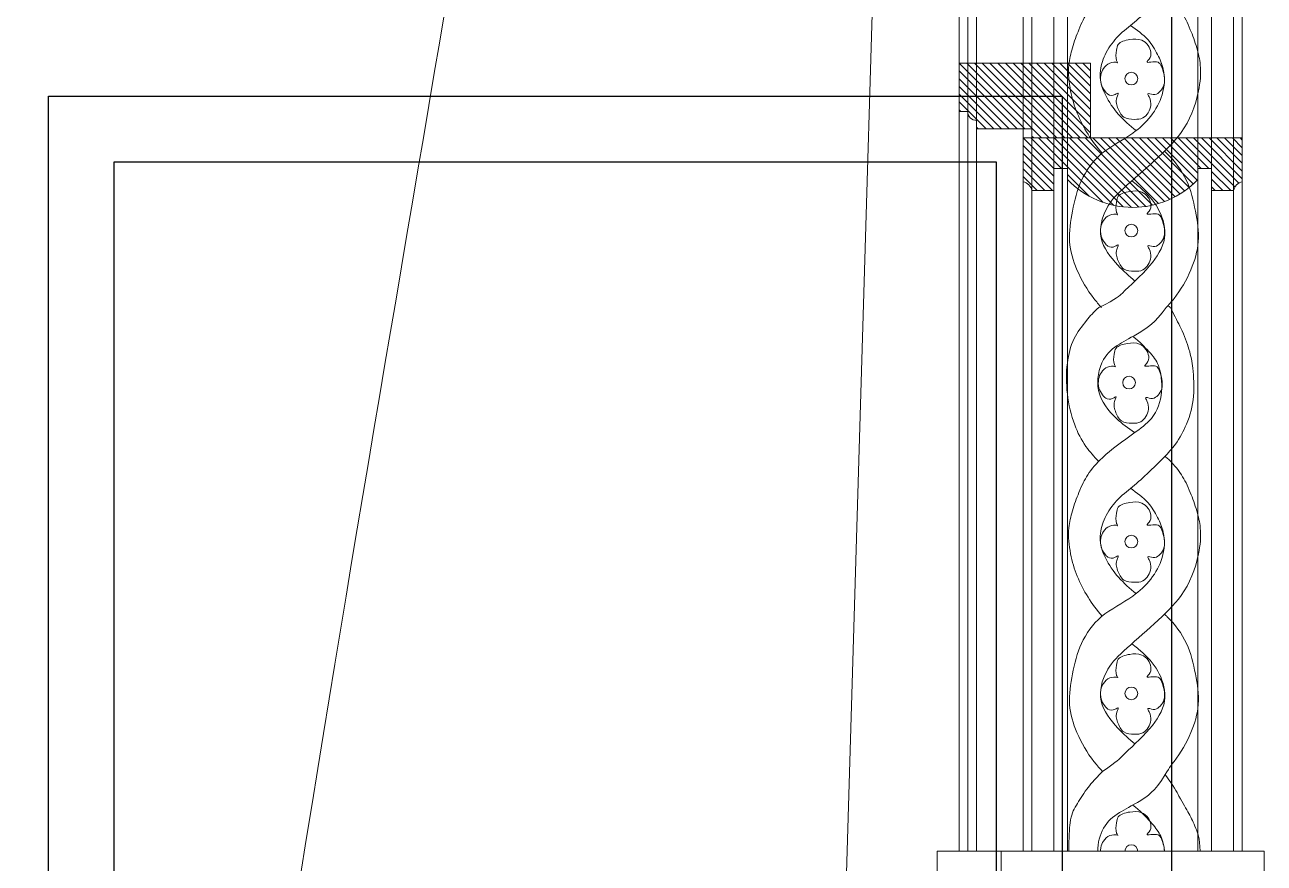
# Model space of a CAD drawing. Header units: millimetres. Extents: x -10942 to 92711, y -16583 to 30009.
# Drawn here: x 62873 to 63439, y 19062 to 19444 of the extents above; entities that cross this region are included whole.
import ezdxf
from ezdxf.lldxf.tags import DXFTag

# ---------------------------------------------------------------- set-up
doc = ezdxf.new("R2010")
doc.units = ezdxf.units.MM
doc.header["$LTSCALE"] = 1000
doc.header["$MEASUREMENT"] = 0
for name, color, linetype in [('8', 8, 'Continuous'), ('Layer3', 3, 'Continuous'), ('WOOD', 23, 'Continuous'), ('WOOD 01', 34, 'Continuous'), ('WOOD 02', 32, 'Continuous')]:
    doc.layers.add(name, color=color, linetype=linetype)
for name, color, linetype, lineweight in [('Bronze', 40, 'Continuous', 0), ('Fabric', 253, 'Continuous', 0), ('WOOD HATCH', 32, 'Continuous', 5)]:
    doc.layers.add(name, color=color, linetype=linetype, lineweight=lineweight)
tags = doc.linetypes.add('DASHED2', pattern=[0.375, 0.25, -0.125]).pattern_tags.tags
tags[6:7] = [DXFTag(74, 4), DXFTag(75, 0), DXFTag(340, '0'), DXFTag(46, 1.0), DXFTag(50, 0.0), DXFTag(44, 0.0), DXFTag(45, 0.0)]
tags[4:5] = [DXFTag(74, 4), DXFTag(75, 0), DXFTag(340, '0'), DXFTag(46, 1.0), DXFTag(50, 0.0), DXFTag(44, 0.0), DXFTag(45, 0.0)]

# ---------------------------------------------------------------- blocks, each defined once
blk = doc.blocks.new('curtain elev1')
at = {"layer": 'Fabric', "lineweight": 0, "elevation": -3.093282812e-07}
blk.add_lwpolyline([(322600.2774399886, -10302.94017976656), (322570.9146410378, -9320.325752988007)], dxfattribs=at)
at = {"layer": 'Fabric', "lineweight": 0}
blk.add_open_spline([(322700.9574668032, -9244.151908760048, -4.913629039e-07), (322756.3333984412, -9659.983587393712, -3.093282812e-07), (322807.0130588003, -9895.733162155186, -3.093282812e-07), (322867.3404993116, -10296.69338698058, -3.093282812e-07), (322846.1494206972, -10297.83991951137, -3.093282812e-07), (322766.8995765795, -10298.53301043421, -3.093282812e-07), (322694.3407450815, -10298.11977816329, -3.093282812e-07), (322628.8033541325, -10297.49843368718, -3.093282812e-07), (322598.6225769172, -10301.52603055962, -3.093282812e-07), (322602.0264119213, -10312.09968631649, -3.093282812e-07), (322639.6281105431, -10322.02464036595, -3.093282812e-07), (322679.7409658686, -10328.02275060679, -3.093282812e-07), (322724.4592383603, -10341.12412469717, -3.093282812e-07), (322697.8776834765, -10355.64379176342, -3.093282812e-07), (322632.238760469, -10365.42797267536, -3.093282812e-07), (322569.8417278191, -10371.16827148, -3.093282812e-07), (322525.3023532197, -10374.160020881, -3.093282812e-07)], degree=3, knots=[209.2582268061294, 209.2582268061294, 209.2582268061294, 209.2582268061294, 1067.803272964787, 1090.343365610358, 1101.041024021498, 1124.788132210051, 1253.632328016162, 1281.505184158135, 1291.979189716608, 1296.935289995857, 1312.11597244996, 1346.838143242729, 1377.534104206614, 1387.571300347537, 1425.177123351313, 1520.355421229272, 1520.355421229272, 1520.355421229272, 1520.355421229272], dxfattribs=at)
blk = doc.blocks.new('brass accent')
at = {"layer": 'Bronze', "lineweight": 0}
for centre in [(317084.5234705814, 114606.8485666256, 1.2598110122e-06), (317084.5234705814, 114537.5405010424, 1.2598110122e-06), (317083.4997323146, 114468.2023060903, 1.2598110122e-06), (317084.5234705814, 114395.6507614749, 1.2598110122e-06), (317084.5234705814, 114326.3426958916, 1.2598110122e-06)]:
    blk.add_circle(centre, 2.898009708298863, dxfattribs=at)
blk.add_arc((317084.5234705814, 114254.4073676024, 1.2598110122e-06), 2.898009708298863, 0, 180, dxfattribs=at)
for points, knots in [([(317078.3312547353, 114614.0584139814, 1.2598110122e-06), (317078.3101580086, 114614.0665411002, 1.2598110122e-06), (317077.2002579946, 114614.4828643714, 1.2598110122e-06), (317074.4399519634, 114614.288459141, 1.2598110122e-06), (317071.7074819464, 114611.7317553676, 1.2598110122e-06), (317070.3408806365, 114608.2019555968, 1.2598110122e-06), (317070.4364355391, 114604.4186868204, 1.2598110122e-06), (317072.0216282937, 114601.5869501946, 1.2598110122e-06), (317074.0389716447, 114599.2082492207, 1.2598110122e-06), (317076.3535760635, 114598.9490620277, 1.2598110122e-06), (317079.0198613662, 114600.8252941264, 1.2598110122e-06), (317077.1749952852, 114597.2235432791, 1.2598110122e-06), (317078.0340037853, 114593.9519200298, 1.2598110122e-06), (317080.4580296645, 114588.4870143259, 1.2598110122e-06), (317085.59301186, 114588.2169472849, 1.2598110122e-06), (317089.8625636372, 114588.3365091067, 1.2598110122e-06), (317093.2307526043, 114592.2961641253, 1.2598110122e-06), (317094.0640231131, 114596.2254341541, 1.2598110122e-06), (317091.3996676663, 114600.6329588905, 1.2598110122e-06), (317094.9318025447, 114599.0851930108, 1.2598110122e-06), (317097.3545115348, 114600.4549756114, 1.2598110122e-06), (317100.1876413534, 114604.0781229034, 1.2598110122e-06), (317099.5613080352, 114608.795303389, 1.2598110122e-06), (317098.3372459319, 114612.4043199427, 1.2598110122e-06), (317096.7390956519, 114615.5704896562, 1.2598110122e-06), (317090.3091469576, 114613.3662395194, 1.2598110122e-06), (317094.2562679598, 114617.0884307203, 1.2598110122e-06), (317093.1219113306, 114621.6645258171, 1.2598110122e-06), (317089.0028997363, 114625.1397345705, 1.2598110122e-06), (317084.4723321686, 114624.9088267699, 1.2598110122e-06), (317080.9007673309, 114624.141799759, 1.2598110122e-06), (317078.1624945222, 114622.6464008387, 1.2598110122e-06), (317077.66042959, 114619.1278580142, 1.2598110122e-06), (317077.1900658094, 114616.1499173802, 1.2598110122e-06), (317078.099961519, 114614.4041009325, 1.2598110122e-06), (317078.2677083093, 114614.082245249, 1.2598110122e-06)], [0.2427204363083694, 0.2427204363083694, 0.2427204363083694, 0.2427204363083694, 0.245099151907279, 0.36736395388421, 0.4979612368994086, 0.6124099523046042, 0.7524334063872276, 0.8720372805795777, 0.9459219429943028, 1.061003694831694, 1.113313749611754, 1.158118974645442, 1.342355108741948, 1.522188701067909, 1.69578795906381, 1.830249267650589, 1.946701195983918, 2.195176892697674, 2.24845597434618, 2.330579290423353, 2.429672739938764, 2.544778070914289, 2.78035089511354, 2.872208186577017, 2.950204340663944, 3.124016858386356, 3.171861864410531, 3.390176150575848, 3.520988025970853, 3.708938267824108, 3.824009840125927, 3.909456553548702, 4.005814629104377, 4.170543402967457, 4.20777679691165, 4.20777679691165, 4.20777679691165, 4.20777679691165]), ([(317078.3312547353, 114544.7503483981, 1.2598110122e-06), (317078.3101580086, 114544.7584755169, 1.2598110122e-06), (317077.2002579946, 114545.1747987881, 1.2598110122e-06), (317074.4399519634, 114544.9803935576, 1.2598110122e-06), (317071.7074819464, 114542.4236897842, 1.2598110122e-06), (317070.3408806365, 114538.8938900136, 1.2598110122e-06), (317070.4364355391, 114535.1106212371, 1.2598110122e-06), (317072.0216282937, 114532.2788846113, 1.2598110122e-06), (317074.0389716447, 114529.9001836375, 1.2598110122e-06), (317076.3535760635, 114529.6409964445, 1.2598110122e-06), (317079.0198613662, 114531.5172285432, 1.2598110122e-06), (317077.1749952852, 114527.9154776959, 1.2598110122e-06), (317078.0340037853, 114524.6438544465, 1.2598110122e-06), (317080.4580296645, 114519.1789487427, 1.2598110122e-06), (317085.59301186, 114518.9088817017, 1.2598110122e-06), (317089.8625636372, 114519.0284435234, 1.2598110122e-06), (317093.2307526043, 114522.9880985419, 1.2598110122e-06), (317094.0640231131, 114526.9173685709, 1.2598110122e-06), (317091.3996676663, 114531.3248933071, 1.2598110122e-06), (317094.9318025447, 114529.7771274274, 1.2598110122e-06), (317097.3545115348, 114531.1469100281, 1.2598110122e-06), (317100.1876413534, 114534.7700573201, 1.2598110122e-06), (317099.5613080352, 114539.4872378058, 1.2598110122e-06), (317098.3372459319, 114543.0962543594, 1.2598110122e-06), (317096.7390956519, 114546.2624240729, 1.2598110122e-06), (317090.3091469576, 114544.058173936, 1.2598110122e-06), (317094.2562679598, 114547.7803651369, 1.2598110122e-06), (317093.1219113306, 114552.3564602338, 1.2598110122e-06), (317089.0028997363, 114555.8316689872, 1.2598110122e-06), (317084.4723321686, 114555.6007611866, 1.2598110122e-06), (317080.9007673309, 114554.8337341757, 1.2598110122e-06), (317078.1624945222, 114553.3383352554, 1.2598110122e-06), (317077.66042959, 114549.8197924307, 1.2598110122e-06), (317077.1900658094, 114546.8418517968, 1.2598110122e-06), (317078.099961519, 114545.0960353492, 1.2598110122e-06), (317078.2677083093, 114544.7741796658, 1.2598110122e-06)], [0.2427204363083694, 0.2427204363083694, 0.2427204363083694, 0.2427204363083694, 0.245099151907279, 0.36736395388421, 0.4979612368994086, 0.6124099523046042, 0.7524334063872276, 0.8720372805795777, 0.9459219429943028, 1.061003694831694, 1.113313749611754, 1.158118974645442, 1.342355108741948, 1.522188701067909, 1.69578795906381, 1.830249267650589, 1.946701195983918, 2.195176892697674, 2.24845597434618, 2.330579290423353, 2.429672739938764, 2.544778070914289, 2.78035089511354, 2.872208186577017, 2.950204340663944, 3.124016858386356, 3.171861864410531, 3.390176150575848, 3.520988025970853, 3.708938267824108, 3.824009840125927, 3.909456553548702, 4.005814629104377, 4.170543402967457, 4.20777679691165, 4.20777679691165, 4.20777679691165, 4.20777679691165]), ([(317077.3075164686, 114475.4121534462, 1.2598110122e-06), (317077.2864197419, 114475.420280565, 1.2598110122e-06), (317076.1765197279, 114475.8366038362, 1.2598110122e-06), (317073.4162136966, 114475.6421986056, 1.2598110122e-06), (317070.6837436796, 114473.0854948323, 1.2598110122e-06), (317069.3171423697, 114469.5556950616, 1.2598110122e-06), (317069.4126972724, 114465.772426285, 1.2598110122e-06), (317070.9978900269, 114462.9406896594, 1.2598110122e-06), (317073.0152333779, 114460.5619886855, 1.2598110122e-06), (317075.3298377969, 114460.3028014925, 1.2598110122e-06), (317077.9961230994, 114462.1790335913, 1.2598110122e-06), (317076.1512570183, 114458.5772827439, 1.2598110122e-06), (317077.0102655185, 114455.3056594944, 1.2598110122e-06), (317079.4342913977, 114449.8407537907, 1.2598110122e-06), (317084.5692735932, 114449.5706867497, 1.2598110122e-06), (317088.8388253704, 114449.6902485714, 1.2598110122e-06), (317092.2070143375, 114453.64990359, 1.2598110122e-06), (317093.0402848464, 114457.5791736188, 1.2598110122e-06), (317090.3759293997, 114461.9866983552, 1.2598110122e-06), (317093.9080642779, 114460.4389324755, 1.2598110122e-06), (317096.3307732681, 114461.8087150762, 1.2598110122e-06), (317099.1639030866, 114465.431862368, 1.2598110122e-06), (317098.5375697685, 114470.1490428538, 1.2598110122e-06), (317097.3135076652, 114473.7580594075, 1.2598110122e-06), (317095.7153573851, 114476.924229121, 1.2598110122e-06), (317089.2854086908, 114474.719978984, 1.2598110122e-06), (317093.232529693, 114478.442170185, 1.2598110122e-06), (317092.0981730639, 114483.0182652819, 1.2598110122e-06), (317087.9791614695, 114486.4934740353, 1.2598110122e-06), (317083.4485939018, 114486.2625662345, 1.2598110122e-06), (317079.8770290641, 114485.4955392237, 1.2598110122e-06), (317077.1387562555, 114484.0001403035, 1.2598110122e-06), (317076.6366913232, 114480.4815974788, 1.2598110122e-06), (317076.1663275427, 114477.5036568448, 1.2598110122e-06), (317077.0762232523, 114475.7578403971, 1.2598110122e-06), (317077.2439700427, 114475.4359847138, 1.2598110122e-06)], [0.2427204363083694, 0.2427204363083694, 0.2427204363083694, 0.2427204363083694, 0.245099151907279, 0.36736395388421, 0.4979612368994086, 0.6124099523046042, 0.7524334063872276, 0.8720372805795777, 0.9459219429943028, 1.061003694831694, 1.113313749611754, 1.158118974645442, 1.342355108741948, 1.522188701067909, 1.69578795906381, 1.830249267650589, 1.946701195983918, 2.195176892697674, 2.24845597434618, 2.330579290423353, 2.429672739938764, 2.544778070914289, 2.78035089511354, 2.872208186577017, 2.950204340663944, 3.124016858386356, 3.171861864410531, 3.390176150575848, 3.520988025970853, 3.708938267824108, 3.824009840125927, 3.909456553548702, 4.005814629104377, 4.170543402967457, 4.20777679691165, 4.20777679691165, 4.20777679691165, 4.20777679691165]), ([(317078.3312547353, 114402.8606088308, 1.2598110122e-06), (317078.3101580086, 114402.8687359495, 1.2598110122e-06), (317077.2002579946, 114403.2850592208, 1.2598110122e-06), (317074.4399519634, 114403.0906539902, 1.2598110122e-06), (317071.7074819464, 114400.5339502169, 1.2598110122e-06), (317070.3408806365, 114397.0041504462, 1.2598110122e-06), (317070.4364355391, 114393.2208816696, 1.2598110122e-06), (317072.0216282937, 114390.389145044, 1.2598110122e-06), (317074.0389716447, 114388.0104440701, 1.2598110122e-06), (317076.3535760635, 114387.7512568771, 1.2598110122e-06), (317079.0198613662, 114389.6274889758, 1.2598110122e-06), (317077.1749952852, 114386.0257381285, 1.2598110122e-06), (317078.0340037853, 114382.754114879, 1.2598110122e-06), (317080.4580296645, 114377.2892091752, 1.2598110122e-06), (317085.59301186, 114377.0191421343, 1.2598110122e-06), (317089.8625636372, 114377.138703956, 1.2598110122e-06), (317093.2307526043, 114381.0983589746, 1.2598110122e-06), (317094.0640231131, 114385.0276290034, 1.2598110122e-06), (317091.3996676663, 114389.4351537398, 1.2598110122e-06), (317094.9318025447, 114387.8873878601, 1.2598110122e-06), (317097.3545115348, 114389.2571704608, 1.2598110122e-06), (317100.1876413534, 114392.8803177526, 1.2598110122e-06), (317099.5613080352, 114397.5974982384, 1.2598110122e-06), (317098.3372459319, 114401.2065147921, 1.2598110122e-06), (317096.7390956519, 114404.3726845056, 1.2598110122e-06), (317090.3091469576, 114402.1684343686, 1.2598110122e-06), (317094.2562679598, 114405.8906255696, 1.2598110122e-06), (317093.1219113306, 114410.4667206665, 1.2598110122e-06), (317089.0028997363, 114413.9419294198, 1.2598110122e-06), (317084.4723321686, 114413.7110216191, 1.2598110122e-06), (317080.9007673309, 114412.9439946083, 1.2598110122e-06), (317078.1624945222, 114411.4485956881, 1.2598110122e-06), (317077.66042959, 114407.9300528634, 1.2598110122e-06), (317077.1900658094, 114404.9521122294, 1.2598110122e-06), (317078.099961519, 114403.2062957817, 1.2598110122e-06), (317078.2677083093, 114402.8844400984, 1.2598110122e-06)], [0.2427204363083694, 0.2427204363083694, 0.2427204363083694, 0.2427204363083694, 0.245099151907279, 0.36736395388421, 0.4979612368994086, 0.6124099523046042, 0.7524334063872276, 0.8720372805795777, 0.9459219429943028, 1.061003694831694, 1.113313749611754, 1.158118974645442, 1.342355108741948, 1.522188701067909, 1.69578795906381, 1.830249267650589, 1.946701195983918, 2.195176892697674, 2.24845597434618, 2.330579290423353, 2.429672739938764, 2.544778070914289, 2.78035089511354, 2.872208186577017, 2.950204340663944, 3.124016858386356, 3.171861864410531, 3.390176150575848, 3.520988025970853, 3.708938267824108, 3.824009840125927, 3.909456553548702, 4.005814629104377, 4.170543402967457, 4.20777679691165, 4.20777679691165, 4.20777679691165, 4.20777679691165]), ([(317078.3312547353, 114333.5525432474, 1.2598110122e-06), (317078.3101580086, 114333.5606703662, 1.2598110122e-06), (317077.2002579946, 114333.9769936374, 1.2598110122e-06), (317074.4399519634, 114333.782588407, 1.2598110122e-06), (317071.7074819464, 114331.2258846336, 1.2598110122e-06), (317070.3408806365, 114327.6960848628, 1.2598110122e-06), (317070.4364355391, 114323.9128160863, 1.2598110122e-06), (317072.0216282937, 114321.0810794605, 1.2598110122e-06), (317074.0389716447, 114318.7023784867, 1.2598110122e-06), (317076.3535760635, 114318.4431912937, 1.2598110122e-06), (317079.0198613662, 114320.3194233926, 1.2598110122e-06), (317077.1749952852, 114316.7176725451, 1.2598110122e-06), (317078.0340037853, 114313.4460492958, 1.2598110122e-06), (317080.4580296645, 114307.9811435919, 1.2598110122e-06), (317085.59301186, 114307.711076551, 1.2598110122e-06), (317089.8625636372, 114307.8306383727, 1.2598110122e-06), (317093.2307526043, 114311.7902933912, 1.2598110122e-06), (317094.0640231131, 114315.7195634202, 1.2598110122e-06), (317091.3996676663, 114320.1270881564, 1.2598110122e-06), (317094.9318025447, 114318.5793222767, 1.2598110122e-06), (317097.3545115348, 114319.9491048773, 1.2598110122e-06), (317100.1876413534, 114323.5722521693, 1.2598110122e-06), (317099.5613080352, 114328.2894326551, 1.2598110122e-06), (317098.3372459319, 114331.8984492086, 1.2598110122e-06), (317096.7390956519, 114335.0646189222, 1.2598110122e-06), (317090.3091469576, 114332.8603687853, 1.2598110122e-06), (317094.2562679598, 114336.5825599863, 1.2598110122e-06), (317093.1219113306, 114341.1586550832, 1.2598110122e-06), (317089.0028997363, 114344.6338638366, 1.2598110122e-06), (317084.4723321686, 114344.4029560359, 1.2598110122e-06), (317080.9007673309, 114343.6359290249, 1.2598110122e-06), (317078.1624945222, 114342.1405301048, 1.2598110122e-06), (317077.66042959, 114338.6219872801, 1.2598110122e-06), (317077.1900658094, 114335.6440466461, 1.2598110122e-06), (317078.099961519, 114333.8982301985, 1.2598110122e-06), (317078.2677083093, 114333.576374515, 1.2598110122e-06)], [0.2427204363083694, 0.2427204363083694, 0.2427204363083694, 0.2427204363083694, 0.245099151907279, 0.36736395388421, 0.4979612368994086, 0.6124099523046042, 0.7524334063872276, 0.8720372805795777, 0.9459219429943028, 1.061003694831694, 1.113313749611754, 1.158118974645442, 1.342355108741948, 1.522188701067909, 1.69578795906381, 1.830249267650589, 1.946701195983918, 2.195176892697674, 2.24845597434618, 2.330579290423353, 2.429672739938764, 2.544778070914289, 2.78035089511354, 2.872208186577017, 2.950204340663944, 3.124016858386356, 3.171861864410531, 3.390176150575848, 3.520988025970853, 3.708938267824108, 3.824009840125927, 3.909456553548702, 4.005814629104377, 4.170543402967457, 4.20777679691165, 4.20777679691165, 4.20777679691165, 4.20777679691165]), ([(317099.6568152894, 114254.4073676024, 1.2598110122e-06), (317099.5862784825, 114255.4845631099, 1.2598110122e-06), (317099.1779056408, 114257.4845254325, 1.2598110122e-06), (317098.3372459319, 114259.9631209194, 1.2598110122e-06), (317096.7390956519, 114263.129290633, 1.2598110122e-06), (317090.3091469576, 114260.925040496, 1.2598110122e-06), (317094.2562679598, 114264.6472316972, 1.2598110122e-06), (317093.1219113306, 114269.2233267939, 1.2598110122e-06), (317089.0028997363, 114272.6985355473, 1.2598110122e-06), (317084.4723321686, 114272.4676277467, 1.2598110122e-06), (317080.9007673309, 114271.7006007357, 1.2598110122e-06), (317078.1624945222, 114270.2052018155, 1.2598110122e-06), (317077.66042959, 114266.6866589908, 1.2598110122e-06), (317077.1900658094, 114263.7087183568, 1.2598110122e-06), (317078.099961519, 114261.9629019092, 1.2598110122e-06), (317078.2677083093, 114261.6410462258, 1.2598110122e-06)], [2.671766237773022, 2.671766237773022, 2.671766237773022, 2.671766237773022, 2.78035089511354, 2.872208186577017, 2.950204340663944, 3.124016858386356, 3.171861864410531, 3.390176150575848, 3.520988025970853, 3.708938267824108, 3.824009840125927, 3.909456553548702, 4.005814629104377, 4.170543402967457, 4.20777679691165, 4.20777679691165, 4.20777679691165, 4.20777679691165]), ([(317078.3312547353, 114261.6172149582, 1.2598110122e-06), (317078.3101580086, 114261.6253420769, 1.2598110122e-06), (317077.2002579946, 114262.0416653482, 1.2598110122e-06), (317074.4399519634, 114261.8472601177, 1.2598110122e-06), (317071.7074819464, 114259.2905563444, 1.2598110122e-06), (317070.6505578768, 114256.5606231068, 1.2598110122e-06), (317070.4751357602, 114254.923779857, 1.2598110122e-06), (317070.4638940129, 114254.4073676024, 1.2598110122e-06)], [0.2427204363083694, 0.2427204363083694, 0.2427204363083694, 0.2427204363083694, 0.245099151907279, 0.36736395388421, 0.4979612368994086, 0.6124099523046042, 0.6651751515273221, 0.6651751515273221, 0.6651751515273221, 0.6651751515273221])]:
    blk.add_open_spline(points, degree=3, knots=knots, dxfattribs=at)
at = {"layer": 'WOOD', "lineweight": 0}
blk.add_line((317116.0044912452, 114254.4073676024, 1.2598110122e-06), (317056.0044912452, 114254.4073676024, 1.2598110122e-06), dxfattribs=at)
for points, knots in [([(317100.230092591, 114714.9490931161, 1.2598110122e-06), (317104.0054308653, 114708.7345121601, 1.2598110122e-06), (317107.1461451034, 114702.7022672261, 1.2598110122e-06), (317111.3974473119, 114693.565215458, 1.2598110122e-06), (317112.719013074, 114685.9623821147, 1.2598110122e-06), (317113.5449900627, 114672.7400582908, 1.2598110122e-06), (317110.5714703233, 114661.3358056801, 1.2598110122e-06), (317104.1288485219, 114649.4357121622, 1.2598110122e-06), (317094.8779010888, 114640.8412021959, 1.2598110122e-06), (317086.1225424291, 114632.4119742625, 1.2598110122e-06), (317079.1843318543, 114627.4536015308, 1.2598110122e-06), (317072.7417100529, 114619.3549272802, 1.2598110122e-06), (317069.2434347862, 114608.6482459088, 1.2598110122e-06), (317073.0358043688, 114596.0063015443, 1.2598110122e-06), (317080.9632607778, 114587.5643390304, 1.2598110122e-06), (317086.7119093531, 114583.1340343874, 1.2598110122e-06)], [0.0626741077668157, 0.0626741077668157, 0.0626741077668157, 0.0626741077668157, 0.2652177640673642, 0.6104623682409156, 1.007410896017974, 1.496467816345985, 1.998986712429364, 2.380781061156384, 2.959232565358312, 3.345170589562012, 3.704830496790449, 3.981011837593595, 4.228696592575214, 4.629228561919488, 5.376909601974919, 5.376909601974919, 5.376909601974919, 5.376909601974919]), ([(317085.2384484318, 114700.4321796717, 1.2598110122e-06), (317088.5032854824, 114697.7913111249, 1.2598110122e-06), (317093.821360497, 114692.3557689819, 1.2598110122e-06), (317097.4620310313, 114687.7140664114, 1.2598110122e-06), (317099.7735120562, 114674.9144874002, 1.2598110122e-06), (317095.3144882806, 114663.0874899769, 1.2598110122e-06), (317084.4474961088, 114655.4786502478, 1.2598110122e-06), (317071.7955464492, 114646.2824115163, 1.2598110122e-06), (317064.3341427207, 114637.6271316688, 1.2598110122e-06), (317060.9819150059, 114630.4865252756, 1.2598110122e-06), (317057.4847280102, 114621.106611577, 1.2598110122e-06), (317055.3588262683, 114611.5530941201, 1.2598110122e-06), (317056.8727357669, 114597.4341731518, 1.2598110122e-06), (317061.9847619558, 114584.8801264604, 1.2598110122e-06), (317068.7352172036, 114575.6140833047, 1.2598110122e-06), (317071.1631899814, 114572.7894884087, 1.2598110122e-06)], [0.3239242456805547, 0.3239242456805547, 0.3239242456805547, 0.3239242456805547, 0.6104623682409156, 1.007410896017974, 1.496467816345985, 1.998986712429364, 2.380781061156384, 2.959232565358312, 3.345170589562012, 3.704830496790449, 3.981011837593595, 4.228696592575214, 4.629228561919488, 5.390269870285803, 5.739900811779663, 5.739900811779663, 5.739900811779663, 5.739900811779663]), ([(317099.9473709041, 114645.7745550107, 1.2598110122e-06), (317100.2085014413, 114645.5392313019, 1.2598110122e-06), (317103.274419976, 114642.7316490155, 1.2598110122e-06), (317107.6748397698, 114637.6271316688, 1.2598110122e-06), (317111.0270674847, 114630.4865252756, 1.2598110122e-06), (317114.5242544803, 114621.106611577, 1.2598110122e-06), (317116.6501562222, 114611.5530941201, 1.2598110122e-06), (317115.1362467236, 114597.4341731518, 1.2598110122e-06), (317109.1887492686, 114582.8283871114, 1.2598110122e-06), (317096.6449369231, 114570.5796864224, 1.2598110122e-06), (317079.7546832611, 114555.9970154313, 1.2598110122e-06), (317072.843433739, 114548.8033940336, 1.2598110122e-06), (317068.2690253114, 114534.1224675719, 1.2598110122e-06), (317077.5030498589, 114522.0347197982, 1.2598110122e-06), (317083.62968781, 114516.6517521737, 1.2598110122e-06), (317086.1780629076, 114514.5174984984, 1.2598110122e-06)], [2.923962237058741, 2.923962237058741, 2.923962237058741, 2.923962237058741, 2.959232565358312, 3.345170589562012, 3.704830496790449, 3.981011837593595, 4.228696592575214, 4.629228561919488, 5.390269870285803, 5.986880708953272, 6.507857500880207, 7.008635749500946, 7.490852585738491, 7.950216586314911, 8.304186343859108, 8.304186343859108, 8.304186343859108, 8.304186343859108]), ([(317084.2123970289, 114631.1643299928, 1.2598110122e-06), (317087.0015806118, 114629.0920422414, 1.2598110122e-06), (317092.0941803299, 114625.5117606174, 1.2598110122e-06), (317096.561692134, 114618.1236407407, 1.2598110122e-06), (317100.1136164617, 114609.8512130517, 1.2598110122e-06), (317099.2120254787, 114595.5465575574, 1.2598110122e-06), (317087.1976846613, 114581.6376437617, 1.2598110122e-06), (317070.515620955, 114574.1053496717, 1.2598110122e-06), (317060.9263577838, 114560.85582786, 1.2598110122e-06), (317057.4975904977, 114546.7077880746, 1.2598110122e-06), (317055.3452570231, 114532.7154381926, 1.2598110122e-06), (317059.4421283171, 114518.8124296803, 1.2598110122e-06), (317065.2337179158, 114508.9502629902, 1.2598110122e-06), (317069.7362786548, 114503.7492694578, 1.2598110122e-06), (317070.9589702557, 114502.4157294608, 1.2598110122e-06)], [3.346929064712923, 3.346929064712923, 3.346929064712923, 3.346929064712923, 3.704830496790449, 3.981011837593595, 4.228696592575214, 4.629228561919488, 5.390269870285803, 5.986880708953272, 6.507857500880207, 7.008635749500946, 7.490852585738491, 7.950216586314911, 8.476277718767557, 8.663685289607969, 8.663685289607969, 8.663685289607969, 8.663685289607969]), ([(317099.6451262503, 114573.6698088891, 1.2598110122e-06), (317100.0302712124, 114573.336714276, 1.2598110122e-06), (317104.1364616055, 114569.6557600583, 1.2598110122e-06), (317110.5053605693, 114560.85582786, 1.2598110122e-06), (317113.9341278553, 114546.7077880746, 1.2598110122e-06), (317116.08646133, 114532.7154381926, 1.2598110122e-06), (317111.9895900359, 114518.8124296803, 1.2598110122e-06), (317106.1980004372, 114508.9502629902, 1.2598110122e-06), (317101.6954396982, 114503.7492694578, 1.2598110122e-06), (317100.4727480974, 114502.4157294608, 1.2598110122e-06)], [5.933766013709188, 5.933766013709188, 5.933766013709188, 5.933766013709188, 5.986880708953272, 6.507857500880207, 7.008635749500946, 7.490852585738491, 7.950216586314911, 8.476277718767557, 8.663685289607969, 8.663685289607969, 8.663685289607969, 8.663685289607969]), ([(317084.7566063154, 114560.2411105492, 1.2598110122e-06), (317086.4981468439, 114558.8320999549, 1.2598110122e-06), (317092.1603692373, 114554.2061597231, 1.2598110122e-06), (317097.6401258892, 114547.395834587, 1.2598110122e-06), (317101.7237139352, 114534.3391134384, 1.2598110122e-06), (317093.2793529928, 114520.429072637, 1.2598110122e-06), (317082.4555532981, 114511.3467423912, 1.2598110122e-06), (317078.2468211451, 114506.6940842685, 1.2598110122e-06), (317069.6642123771, 114502.4157294608, 1.2598110122e-06)], [6.300023365669531, 6.300023365669531, 6.300023365669531, 6.300023365669531, 6.507857500880207, 7.008635749500946, 7.490852585738491, 7.950216586314911, 8.476277718767557, 8.634086544277407, 8.634086544277407, 8.634086544277407, 8.634086544277407]), ([(317069.6642123771, 114502.4157294608, 1.2598110122e-06), (317067.3468400615, 114500.4535819017, 1.2598110122e-06), (317063.580745622, 114495.9372281419, 1.2598110122e-06), (317057.518350601, 114488.1571547801, 1.2598110122e-06), (317054.7012082094, 114476.2990417088, 1.2598110122e-06), (317054.8611432529, 114462.839433236, 1.2598110122e-06), (317057.7509060321, 114449.7509391924, 1.2598110122e-06), (317063.10513088, 114439.3993063138, 1.2598110122e-06), (317067.5116879257, 114434.3680241926, 1.2598110122e-06), (317069.6238059236, 114432.2505936981, 1.2598110122e-06)], [0, 0, 0, 0, 0.2652177640673642, 0.6104623682409156, 1.007410896017974, 1.496467816345985, 1.998986712429364, 2.380781061156384, 2.689248044571768, 2.689248044571768, 2.689248044571768, 2.689248044571768]), ([(317100.4727480974, 114502.4157294608, 1.2598110122e-06), (317095.0751074215, 114495.2534886634, 1.2598110122e-06), (317086.1917516158, 114489.4787849425, 1.2598110122e-06), (317078.3699017512, 114485.8415090128, 1.2598110122e-06), (317070.4988464113, 114479.1587736863, 1.2598110122e-06), (317067.3977155582, 114463.755229945, 1.2598110122e-06), (317076.5855307487, 114452.0287556715, 1.2598110122e-06), (317083.0251520502, 114447.4582338339, 1.2598110122e-06), (317086.004467675, 114445.3376298, 1.2598110122e-06)], [0.0514780200318533, 0.0514780200318533, 0.0514780200318533, 0.0514780200318533, 0.2652177640673642, 0.6104623682409156, 1.007410896017974, 1.496467816345985, 1.998986712429364, 2.364684392375359, 2.364684392375359, 2.364684392375359, 2.364684392375359]), ([(317102.343423316, 114502.4157294608, 1.2598110122e-06), (317104.4830799783, 114498.086198426, 1.2598110122e-06), (317107.910458025, 114491.9627862237, 1.2598110122e-06), (317111.3974473119, 114482.3674103072, 1.2598110122e-06), (317112.719013074, 114474.7645769639, 1.2598110122e-06), (317113.5449900627, 114461.5422531401, 1.2598110122e-06), (317110.5714703233, 114450.1380005294, 1.2598110122e-06), (317104.1288485219, 114438.2379070116, 1.2598110122e-06), (317094.8779010888, 114429.6433970453, 1.2598110122e-06), (317086.1225424291, 114421.2141691118, 1.2598110122e-06), (317079.1843318543, 114416.25579638, 1.2598110122e-06), (317072.7417100529, 114408.1571221295, 1.2598110122e-06), (317069.2434347862, 114397.4504407582, 1.2598110122e-06), (317073.0358043688, 114384.8084963937, 1.2598110122e-06), (317080.9632607778, 114376.3665338798, 1.2598110122e-06), (317086.7119093531, 114371.9362292366, 1.2598110122e-06)], [0.0162352564816465, 0.0162352564816465, 0.0162352564816465, 0.0162352564816465, 0.2652177640673642, 0.6104623682409156, 1.007410896017974, 1.496467816345985, 1.998986712429364, 2.380781061156384, 2.959232565358312, 3.345170589562012, 3.704830496790449, 3.981011837593595, 4.228696592575214, 4.629228561919488, 5.376909601974919, 5.376909601974919, 5.376909601974919, 5.376909601974919]), ([(317085.2384484318, 114489.2343745209, 1.2598110122e-06), (317088.5032854824, 114486.5935059741, 1.2598110122e-06), (317093.821360497, 114481.1579638313, 1.2598110122e-06), (317097.4620310313, 114476.5162612607, 1.2598110122e-06), (317099.3703067911, 114463.755229945, 1.2598110122e-06), (317095.3144882806, 114451.8896848263, 1.2598110122e-06), (317084.4474961088, 114444.2808450969, 1.2598110122e-06), (317071.7955464492, 114435.0846063655, 1.2598110122e-06), (317064.3341427207, 114426.4293265182, 1.2598110122e-06), (317060.9819150059, 114419.2887201249, 1.2598110122e-06), (317057.4847280102, 114409.9088064264, 1.2598110122e-06), (317055.3588262683, 114400.3552889694, 1.2598110122e-06), (317056.8727357669, 114386.2363680011, 1.2598110122e-06), (317061.9847619558, 114373.6823213098, 1.2598110122e-06), (317068.7352172036, 114364.416278154, 1.2598110122e-06), (317071.1631899814, 114361.5916832579, 1.2598110122e-06)], [0.3239242456805562, 0.3239242456805562, 0.3239242456805562, 0.3239242456805562, 0.6104623682409156, 1.007410896017974, 1.496467816345985, 1.998986712429364, 2.380781061156384, 2.959232565358312, 3.345170589562012, 3.704830496790449, 3.981011837593595, 4.228696592575214, 4.629228561919488, 5.390269870285803, 5.739900811779663, 5.739900811779663, 5.739900811779663, 5.739900811779663]), ([(317099.9473709041, 114434.5767498599, 1.2598110122e-06), (317100.2085014413, 114434.3414261513, 1.2598110122e-06), (317103.274419976, 114431.5338438647, 1.2598110122e-06), (317107.6748397698, 114426.4293265182, 1.2598110122e-06), (317111.0270674847, 114419.2887201249, 1.2598110122e-06), (317114.5242544803, 114409.9088064264, 1.2598110122e-06), (317116.6501562222, 114400.3552889694, 1.2598110122e-06), (317115.1362467236, 114386.2363680011, 1.2598110122e-06), (317109.1887492686, 114371.6305819608, 1.2598110122e-06), (317096.6449369231, 114359.3818812717, 1.2598110122e-06), (317079.7546832611, 114344.7992102807, 1.2598110122e-06), (317072.843433739, 114337.6055888829, 1.2598110122e-06), (317068.2690253114, 114322.9246624213, 1.2598110122e-06), (317077.5030498589, 114310.8369146474, 1.2598110122e-06), (317083.62968781, 114305.453947023, 1.2598110122e-06), (317086.1780629076, 114303.3196933476, 1.2598110122e-06)], [2.923962237058738, 2.923962237058738, 2.923962237058738, 2.923962237058738, 2.959232565358312, 3.345170589562012, 3.704830496790449, 3.981011837593595, 4.228696592575214, 4.629228561919488, 5.390269870285803, 5.986880708953272, 6.507857500880207, 7.008635749500946, 7.490852585738491, 7.950216586314911, 8.304186343859012, 8.304186343859012, 8.304186343859012, 8.304186343859012]), ([(317084.2123970289, 114419.9665248421, 1.2598110122e-06), (317087.0015806118, 114417.8942370907, 1.2598110122e-06), (317092.0941803299, 114414.3139554667, 1.2598110122e-06), (317096.561692134, 114406.92583559, 1.2598110122e-06), (317100.1136164617, 114398.653407901, 1.2598110122e-06), (317099.2120254787, 114384.3487524066, 1.2598110122e-06), (317087.1976846613, 114370.4398386109, 1.2598110122e-06), (317070.515620955, 114362.907544521, 1.2598110122e-06), (317060.9263577838, 114349.6580227094, 1.2598110122e-06), (317057.4975904977, 114335.509982924, 1.2598110122e-06), (317055.3452570231, 114321.5176330419, 1.2598110122e-06), (317059.4421283171, 114307.6146245295, 1.2598110122e-06), (317065.1309730965, 114297.9274161161, 1.2598110122e-06), (317069.4745005793, 114292.8554902773, 1.2598110122e-06), (317071.440925423, 114290.7416468941, 1.2598110122e-06)], [3.346929064712897, 3.346929064712897, 3.346929064712897, 3.346929064712897, 3.704830496790449, 3.981011837593595, 4.228696592575214, 4.629228561919488, 5.390269870285803, 5.986880708953272, 6.507857500880207, 7.008635749500946, 7.490852585738491, 7.950216586314911, 8.476277718767557, 8.64287882841863, 8.64287882841863, 8.64287882841863, 8.64287882841863]), ([(317099.6451262503, 114362.4720037383, 1.2598110122e-06), (317100.0302712124, 114362.1389091253, 1.2598110122e-06), (317104.1364616055, 114358.4579549075, 1.2598110122e-06), (317110.5053605693, 114349.6580227094, 1.2598110122e-06), (317113.9341278553, 114335.509982924, 1.2598110122e-06), (317116.08646133, 114321.5176330419, 1.2598110122e-06), (317111.9895900359, 114307.6146245295, 1.2598110122e-06), (317106.3831804258, 114298.0677902512, 1.2598110122e-06), (317102.1660455481, 114293.1004011275, 1.2598110122e-06), (317100.0108910187, 114289.3446598169, 1.2598110122e-06)], [5.933766013709192, 5.933766013709192, 5.933766013709192, 5.933766013709192, 5.986880708953272, 6.507857500880207, 7.008635749500946, 7.490852585738491, 7.950216586314911, 8.476277718767557, 8.626185196937143, 8.626185196937143, 8.626185196937143, 8.626185196937143]), ([(317084.7566063154, 114349.0433053985, 1.2598110122e-06), (317086.4981468439, 114347.6342948042, 1.2598110122e-06), (317092.1603692373, 114343.0083545725, 1.2598110122e-06), (317097.6401258892, 114336.1980294364, 1.2598110122e-06), (317101.7237139352, 114323.1413082878, 1.2598110122e-06), (317093.2793529928, 114309.2312674862, 1.2598110122e-06), (317082.5088048812, 114300.1936210371, 1.2598110122e-06), (317078.3162046327, 114295.57286433, 1.2598110122e-06), (317071.440925423, 114290.7416468941, 1.2598110122e-06)], [6.300023365669531, 6.300023365669531, 6.300023365669531, 6.300023365669531, 6.507857500880207, 7.008635749500946, 7.490852585738491, 7.950216586314911, 8.476277718767557, 8.628461992844349, 8.628461992844349, 8.628461992844349, 8.628461992844349]), ([(317071.440925423, 114290.7416468941, 1.2598110122e-06), (317067.3468400615, 114286.6586434137, 1.2598110122e-06), (317063.580745622, 114282.142289654, 1.2598110122e-06), (317058.795548387, 114274.5196074582, 1.2598110122e-06), (317056.409802329, 114269.6423704066, 1.2598110122e-06), (317056.0467526201, 114260.5105153303, 1.2598110122e-06), (317056.0044912452, 114254.4073676024, 1.2598110122e-06)], [0, 0, 0, 0, 0.2652177640673642, 0.6104623682409156, 1.007410896017974, 1.316853976479769, 1.316853976479769, 1.316853976479769, 1.316853976479769]), ([(317100.0108910187, 114289.3446598169, 1.2598110122e-06), (317095.0751074215, 114281.4585501756, 1.2598110122e-06), (317086.1917516158, 114275.6838464545, 1.2598110122e-06), (317078.3699017512, 114272.046570525, 1.2598110122e-06), (317071.2810627256, 114266.0279576535, 1.2598110122e-06), (317069.1368859334, 114258.154019401, 1.2598110122e-06), (317069.1806015463, 114254.4073676024, 1.2598110122e-06)], [0.0514780200318533, 0.0514780200318533, 0.0514780200318533, 0.0514780200318533, 0.2652177640673642, 0.6104623682409156, 1.007410896017974, 1.374107619864698, 1.374107619864698, 1.374107619864698, 1.374107619864698]), ([(317100.0108910187, 114289.3446598169, 1.2598110122e-06), (317104.0054308653, 114283.7417685215, 1.2598110122e-06), (317107.1461451034, 114277.7095235875, 1.2598110122e-06), (317111.3797410623, 114270.6391959212, 1.2598110122e-06), (317113.3100626427, 114266.6753197652, 1.2598110122e-06), (317115.6467701713, 114260.4754027191, 1.2598110122e-06), (317116.0044912452, 114254.4073676024, 1.2598110122e-06)], [0.0626741077668157, 0.0626741077668157, 0.0626741077668157, 0.0626741077668157, 0.2652177640673642, 0.6104623682409156, 1.007410896017974, 1.266035769199268, 1.266035769199268, 1.266035769199268, 1.266035769199268]), ([(317085.2384484318, 114275.4394360329, 1.2598110122e-06), (317088.5032854824, 114272.7985674862, 1.2598110122e-06), (317093.821360497, 114267.3630253432, 1.2598110122e-06), (317096.9745740229, 114263.3428100584, 1.2598110122e-06), (317099.2272819648, 114259.0181768668, 1.2598110122e-06), (317099.6059629296, 114254.4073676024, 1.2598110122e-06)], [0.3239242456805547, 0.3239242456805547, 0.3239242456805547, 0.3239242456805547, 0.6104623682409156, 1.007410896017974, 1.339473500114747, 1.339473500114747, 1.339473500114747, 1.339473500114747])]:
    blk.add_open_spline(points, degree=3, knots=knots, dxfattribs=at)
blk.add_open_spline([(317101.2017011054, 114503.220347293, 1.2598110122e-06), (317101.5692429883, 114502.9611257301, 1.2598110122e-06), (317101.9496485978, 114502.6930357956, 1.2598110122e-06), (317102.343423316, 114502.4157294608, 1.2598110122e-06)], degree=3, dxfattribs=at)

msp = doc.modelspace()

# ---------------------------------------------------------------- hatches: boundary and pattern name
at = {"layer": 'WOOD HATCH', "lineweight": 0}
h = msp.add_hatch(dxfattribs=at)
h.set_pattern_fill('ANSI31', color=256, scale=20)
h.set_pattern_definition([(135, (105326.2156128027, 11973.86358928622), (1.767766952966368, 1.767766952966368), [])])
edge = h.paths.add_edge_path()
edge.add_line((63332.79433225677, 19396.56729415472), (63307.56350991217, 19396.56729415467))
edge.add_line((63307.56350991217, 19396.56729415467), (63307.56350991211, 19400.56729415472))
edge.add_arc((63307.17784416333, 19404.18038359469), 3.633614367402996, 174.0950631719701, 276.09275438594227, ccw=False)
edge.add_line((63303.56350991211, 19404.55420345976), (63299.56350991211, 19404.55420345976))
edge.add_line((63299.56350991211, 19404.55420345976), (63299.56350991211, 19426.56729415478))
edge.add_line((63299.56350991211, 19426.56729415478), (63359.56350991206, 19426.56729415467))
edge.add_line((63359.56350991206, 19426.56729415467), (63359.56350991211, 19392.45950610709))
edge.add_line((63359.56350991211, 19392.45950610709), (63332.79433225672, 19392.45950384537))
edge.add_line((63332.79433225672, 19392.45950384537), (63332.79433225677, 19396.56729415472))
h = msp.add_hatch(dxfattribs=at)
h.set_pattern_fill('ANSI31', color=256, scale=20)
h.set_pattern_definition([(314.9999999999999, (41712.89853430534, 9566.861969614169), (-1.767766952966368, -1.767766952966368), [])])
edge = h.paths.add_edge_path()
edge.add_arc((63378.94887572463, 19402.06213681947), 41.33739634733789, -136.2140128041811, -90.21420572075567, ccw=False)
edge.add_line((63349.10619052313, 19373.45803786925), (63349.10619052313, 19378.45803786925))
edge.add_line((63349.10619052319, 19378.45803786913), (63342.79433229688, 19378.4580378691))
edge.add_line((63342.79433229699, 19378.45803786925), (63342.79433229698, 19368.45803786926))
edge.add_line((63342.79433229694, 19368.45803786913), (63332.79433229695, 19368.45803786913))
edge.add_arc((63327.61889004917, 19367.28449196368), 5.306826966505923, 12.77593517596907, 77.20307011074792)
edge.add_line((63328.79433229688, 19372.45950384525), (63328.79433229691, 19392.45950384528))
edge.add_line((63328.79433229688, 19392.45950384537), (63378.79433229698, 19392.4595038454))
edge.add_line((63378.79433229699, 19392.45950384531), (63428.79433229698, 19392.45950384531))
edge.add_line((63428.79433229699, 19392.45950384531), (63428.79433229697, 19372.45950384528))
edge.add_arc((63429.96977454465, 19367.28449196374), 5.30682696650643, 102.796929889252, 167.224064824031)
edge.add_line((63424.79433229699, 19368.45803786913), (63414.79433229701, 19368.45803786913))
edge.add_line((63414.79433229699, 19368.45803786919), (63414.79433229701, 19378.45803786918))
edge.add_line((63414.79433229694, 19378.45803786919), (63408.48247407062, 19378.45803786916))
edge.add_line((63408.48247407074, 19378.45803786925), (63408.48247407074, 19373.45803786925))
edge.add_arc((63378.63978886924, 19402.06213681947), 41.33739634733737, -89.78579427924433, -43.78598719581879, ccw=False)

# ---------------------------------------------------------------- linework, layer by layer
at = {"layer": '8', "linetype": 'DASHED2', "ltscale": 200, "elevation": 0.005688050866474293}
for points in [[(63346.55081008543, 18912.05420345976), (62884.05081008532, 18912.05420345941), (62884.05081008543, 19411.55420345976), (63346.55081008532, 19411.55420345964)], [(63316.5508100852, 18942.05420345953), (62914.0508100852, 18942.05420345953), (62914.05081008509, 19381.5542034597), (63316.5508100852, 19381.55420345959)]]:
    msp.add_lwpolyline(points, close=True, dxfattribs=at)
at = {"layer": 'Layer3', "elevation": 4.462596440762281e-06}
msp.add_lwpolyline([(63396.55081008509, 21262.05420344946), (63396.55081008468, 18862.05420345959), (61296.55081008468, 18862.0542034597), (61296.55081008532, 21262.06529162318)], dxfattribs=at)
at = {"layer": 'WOOD 01', "lineweight": 0, "ltscale": 500, "elevation": 4.462596440762281e-06}
for points in [[(63428.79350991204, 19067.05420345964), (63428.79350991204, 20901.22992268042, 1.002256502053507), (61262.03452866845, 20901.22992268042), (61262.03452866845, 19067.05420345976)], [(63424.79350991204, 19067.0542034597), (63424.79350991215, 20901.2344347671, 1.002260684013172), (61266.03452866862, 20901.23443476722), (61266.03452866845, 19067.05420345976)], [(63414.7935099121, 19067.0542034597), (63414.79350991215, 20901.24575169745, 1.002271241453132), (61276.0345286685, 20901.24575169751), (61276.03452866856, 19067.0542034597)], [(63408.4835099121, 19067.0542034597), (63408.48350991204, 20901.25291992578, 1.002277979786899), (61282.34452866862, 20901.25291992578), (61282.34452866844, 19067.05420345976)], [(63349.10350991209, 19067.0542034597), (63349.10350991198, 20901.3214468768, 1.00234447390992), (61341.72452866845, 20901.32144687703), (61341.72452866851, 19067.0542034597)], [(63342.79350991192, 19067.05420345976), (63342.79350991192, 20901.32884668006, 1.002351887175185), (61348.03452866845, 20901.32884668012), (61348.03452866845, 19067.05420345976)], [(63332.79350991204, 19067.05420345964), (63332.7935099121, 20901.34062189347, 1.002363780938903), (61358.0345286685, 20901.34062189353), (61358.03452866856, 19067.05420345964)], [(63328.79350991215, 19067.0542034597), (63328.79350991227, 20901.34534866648, 1.002368589205439), (61362.0345286685, 20901.34534866642), (61362.03452866845, 19067.0542034597)], [(63307.56350991217, 19067.05420345964), (63307.56350991217, 20901.37059852184, 1.002394609380087), (61383.26452866843, 20901.37059852207), (61383.26452866843, 19067.05420345982)], [(63303.56350991217, 19067.05420345982), (63303.56350991217, 20901.37538699544, 1.002399608562435), (61387.26452866837, 20901.3753869955), (61387.26452866837, 19067.05420345964)], [(63299.56350991206, 19067.0542034597), (63299.56350991211, 20901.38018547458, 1.002404639173577), (61391.26452866843, 20901.3801854747), (61391.26452866849, 19067.0542034597)]]:
    msp.add_lwpolyline(points, format="xyb", dxfattribs=at)
at = {"layer": 'WOOD 01', "lineweight": 0, "ltscale": 500, "elevation": 6.599452714862321e-06}
for points in [[(63289.56350991206, 19067.05420345976), (63438.79442712251, 19067.0542034597), (63438.79442712246, 18862.05420345959), (63289.56350991211, 18862.05420345959)], [(63318.79433229705, 19067.05420345964), (63438.79442712246, 19067.05420345959), (63438.79442712246, 18862.05420345959), (63318.79433229711, 18862.05420345959)]]:
    msp.add_lwpolyline(points, close=True, dxfattribs=at)
at = {"layer": 'WOOD 02', "lineweight": 0, "elevation": 4.462596440762281e-06}
msp.add_lwpolyline([(63378.79433229694, 19360.72502936015, -0.2034514228237687), (63349.10619052313, 19373.45803786925), (63349.10619052319, 19378.45803786913), (63342.79433229699, 19378.45803786925), (63342.79433229694, 19368.45803786913), (63332.79433229694, 19368.45803786919, 0.2887634354424831), (63328.79433229688, 19372.45950384525), (63328.79433229688, 19392.45950384537), (63378.79433229699, 19392.45950384531), (63428.79433229699, 19392.45950384531), (63428.79433229688, 19372.45950384537, 0.2887634354424831), (63424.79433229699, 19368.45803786913), (63414.79433229699, 19368.45803786919), (63414.79433229694, 19378.45803786919), (63408.48247407074, 19378.45803786925), (63408.48247407068, 19373.45803786919, -0.2034514228237687)], format="xyb", close=True, dxfattribs=at)
at = {"layer": 'WOOD HATCH', "lineweight": 0, "elevation": 4.462596440762281e-06}
msp.add_lwpolyline([(63332.79433225677, 19396.56729415472), (63307.56350991217, 19396.56729415467), (63307.56350991211, 19400.56729415472, -0.4769631668907726), (63303.56350991211, 19404.55420345976), (63303.56350991211, 19404.55420345976), (63299.56350991211, 19404.55420345976), (63299.56350991211, 19426.56729415478), (63359.56350991206, 19426.56729415467), (63359.56350991206, 19426.56729415467), (63359.56350991211, 19392.45950610709), (63332.79433225672, 19392.45950384537), (63332.79433225677, 19396.56729415472)], format="xyb", dxfattribs=at)

# ---------------------------------------------------------------- block references
at = {"xscale": -1}
msp.add_blockref('curtain elev1', (385843.9316667265, 29207.27933038713, 4.639597197062328e-06), dxfattribs=at)
msp.add_blockref('brass accent', (-253706.3598049429, -95187.35316414299, 5.339641702662342e-06))

doc.saveas('drawing.dxf')
